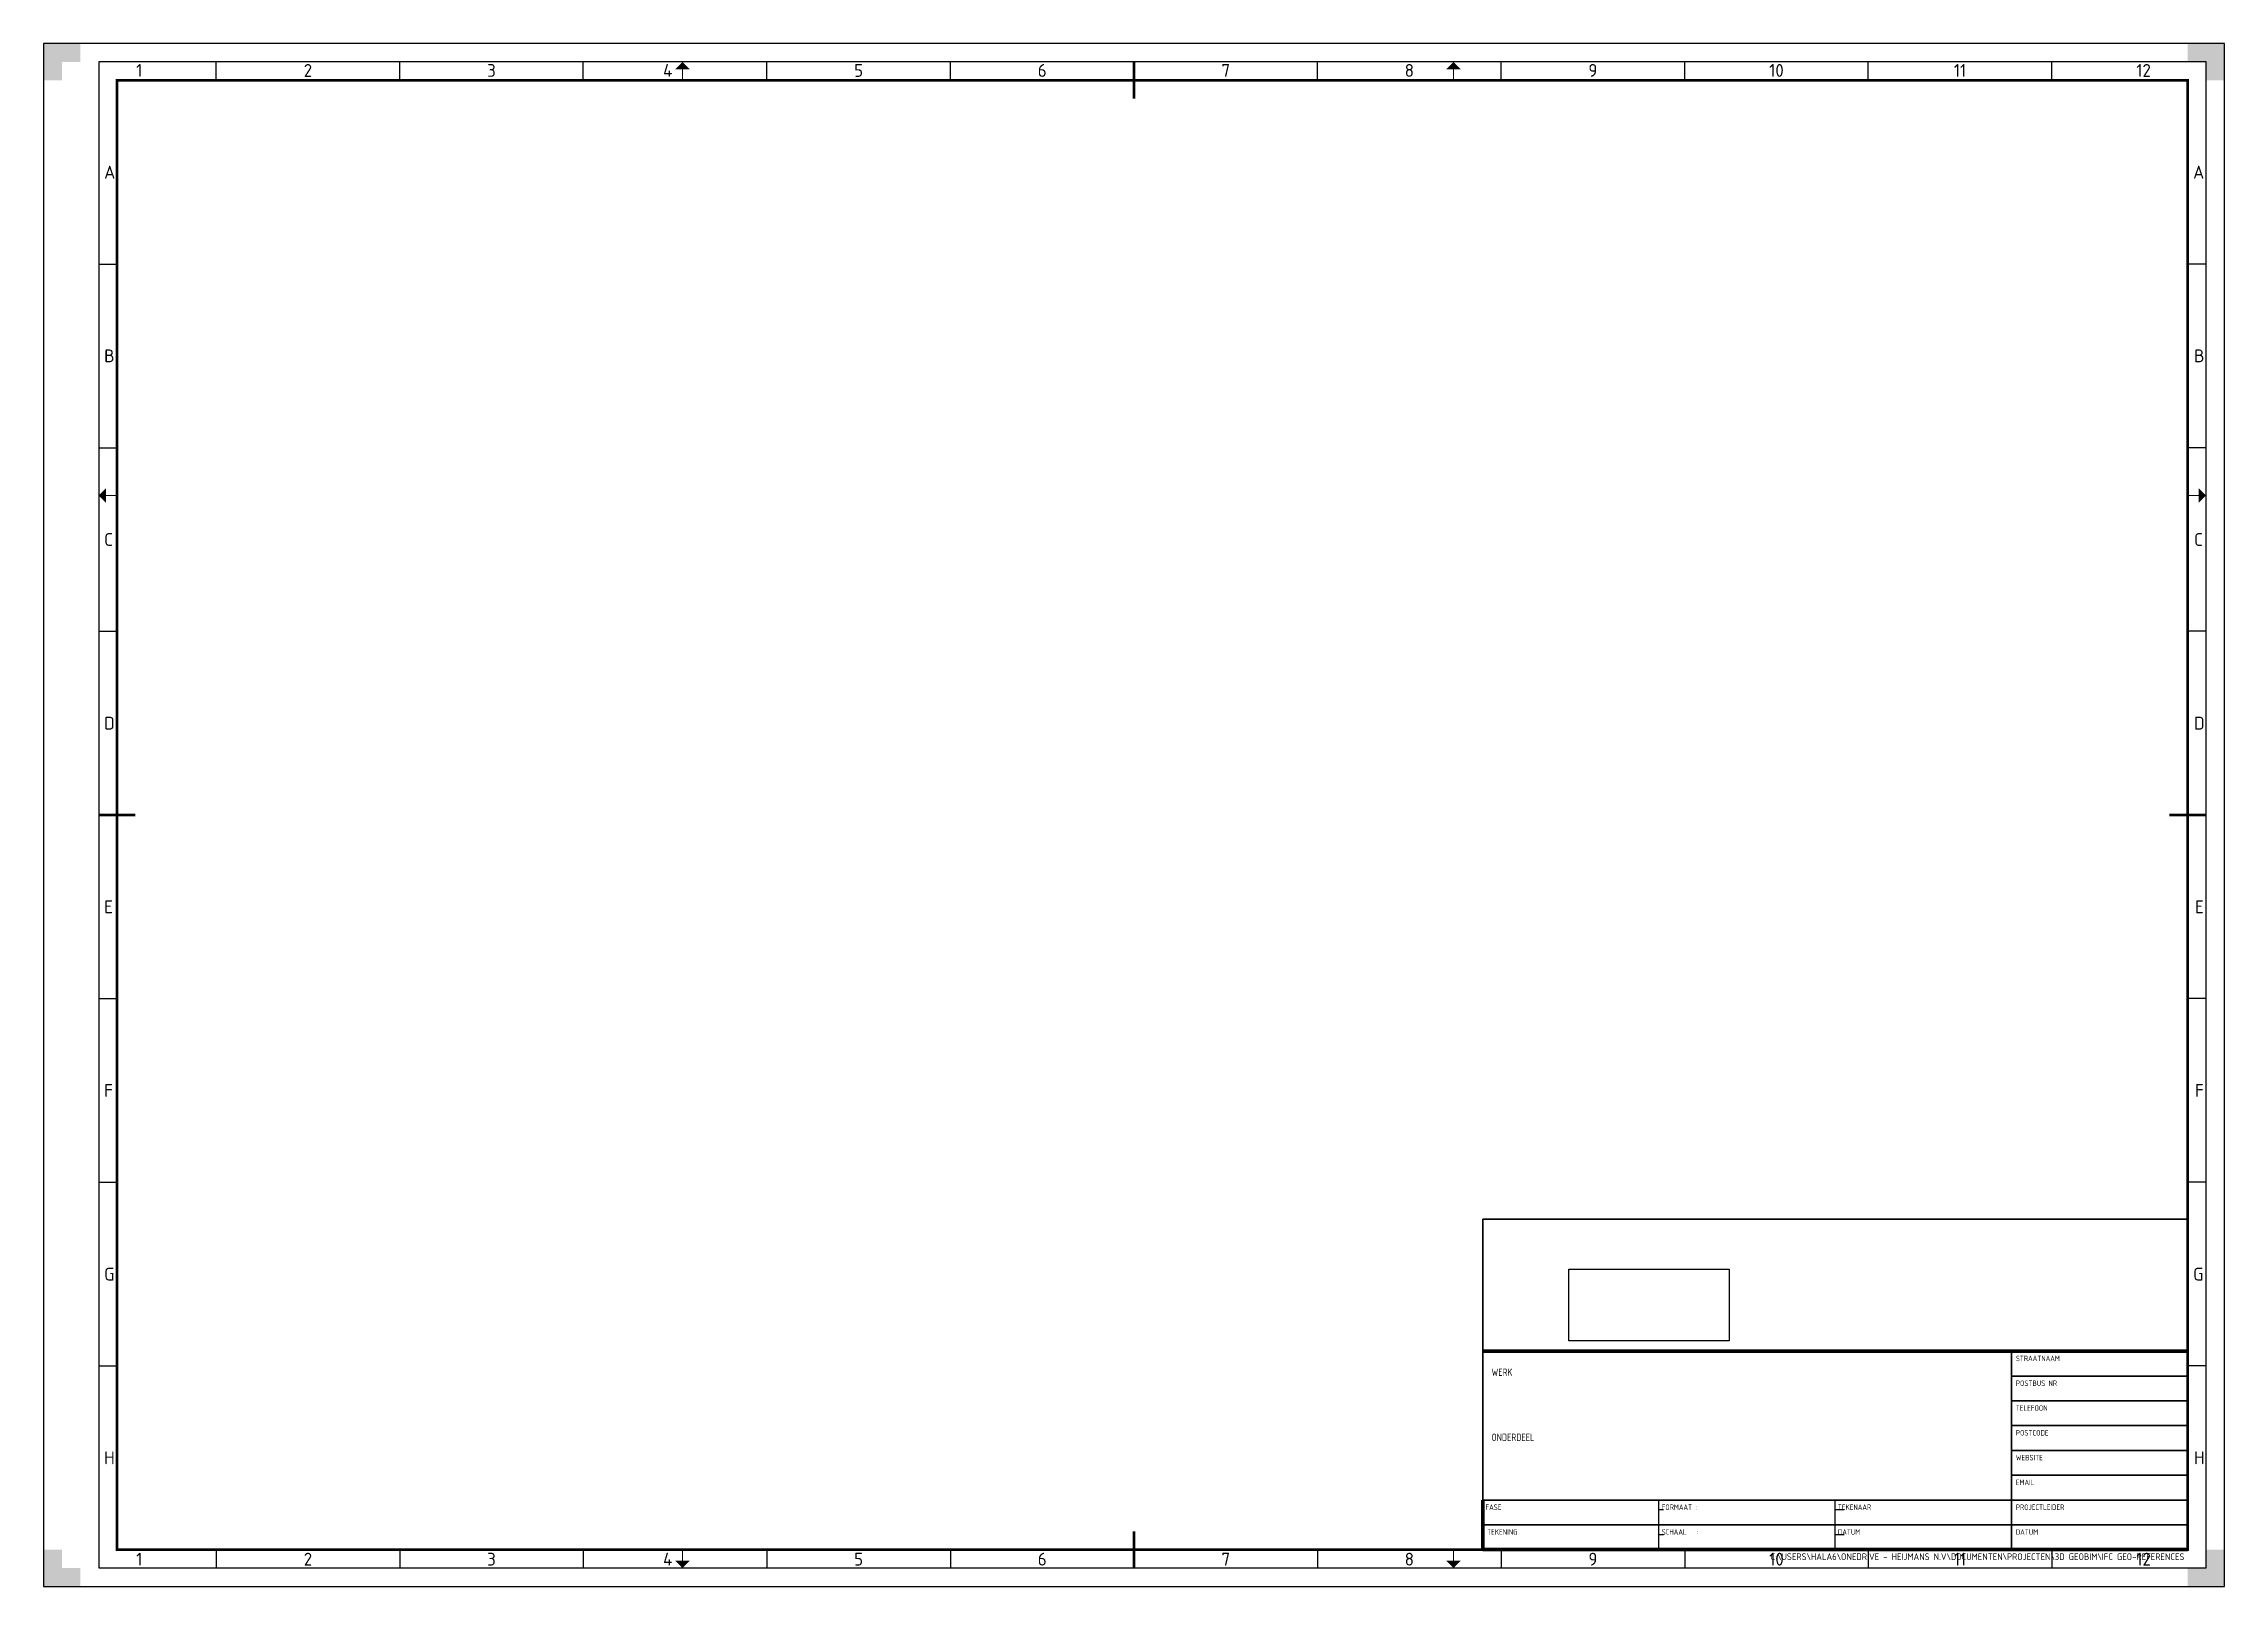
# Paper-space layout 'A2L' of a CAD drawing. Header units: metres, sheet in millimetres. Extents: x 0 to 594, y 0 to 420.
import ezdxf
from ezdxf.enums import TextEntityAlignment as Align

# ---------------------------------------------------------------- set-up
doc = ezdxf.new("R2010")
doc.units = ezdxf.units.M
doc.layers.get('0').update_dxf_attribs({"lineweight": 18})
doc.layers.add('X-XX-AL-A60', color=7, linetype='Continuous', lineweight=25, true_color=0x666666)
for name, color, linetype, lineweight in [('X-XX-AL-TEKENBLAD-S', 7, 'Continuous', 25), ('X-XX-AL-TEKENBLAD_KADER-G', 7, 'Continuous', 25), ('X-XX-AL-TEKENBLAD_KADER_AFSNIJMARKERING-G', 7, 'Continuous', 25), ('X-XX-AL-TEKENBLAD_KADER_CENTERMARKERING-G', 7, 'Continuous', 25), ('X-XX-AL-TEKENBLAD_KADER_ROOSTERVERDELING-G', 7, 'Continuous', 25), ('X-XX-AL-TEKENBLAD_KADER_ROOSTERVERDELING-T35', 7, 'Continuous', 35), ('X-XX-AL-TEKENBLAD_KADER_VOUWMERK-G', 7, 'Continuous', 18), ('X-XX-AL-TEKENBLAD_TITELBLOK-G', 7, 'Continuous', 25), ('X-XX-AL-TEKENBLAD_TITELBLOK-T', 7, 'Continuous', 25)]:
    doc.layers.add(name, color=color, linetype=linetype, lineweight=lineweight)
doc.layers.add('X-XX-AL-viewports', color=250, linetype='Continuous')
doc.styles.add('arial', font='NLCS-ISO.ttf')
doc.styles.add('NLCS-ISO', font='NLCS-ISO.ttf')
doc.styles.add('Verdana', font='NLCS-ISO.ttf')
picture_1 = doc.add_image_def('image1.png', size_in_pixel=(400, 178))

# ---------------------------------------------------------------- blocks, each defined once
blk = doc.blocks.new('SAL-TEKENBLAD_A2-SO')
at = {"layer": 'X-XX-AL-TEKENBLAD_KADER_AFSNIJMARKERING-G'}
for points in [[(10, 420), (0, 420), (0, 410), (5, 410), (5, 415), (10, 415)], [(594, 410), (594, 420), (584, 420), (584, 415), (589, 415), (589, 410)], [(0, 10), (0, 0), (10, 0), (10, 5), (5, 5), (5, 10)], [(584, 0), (594, 0), (594, 10), (589, 10), (589, 5), (584, 5)]]:
    blk.add_hatch(color=256, dxfattribs=at).paths.add_polyline_path(points)
at = {"layer": 'X-XX-AL-TEKENBLAD_KADER_VOUWMERK-G'}
for points in [[(176, 413), (174, 415), (172, 413)], [(386, 413), (384, 415), (382, 413)], [(17, 299), (15, 297), (17, 295)], [(587, 295), (589, 297), (587, 299)], [(172, 7), (174, 5), (176, 7)], [(382, 7), (384, 5), (386, 7)]]:
    blk.add_hatch(color=256, dxfattribs=at).paths.add_polyline_path(points)
at = {"layer": 'X-XX-AL-TEKENBLAD_KADER-G'}
for p, q in [((594, 420), (0, 420)), ((0, 420), (0, 0)), ((594, 0), (594, 420)), ((0, 0), (594, 0))]:
    blk.add_line(p, q, dxfattribs=at)
at = {"layer": 'X-XX-AL-TEKENBLAD_KADER-G', "const_width": 0.7, "flags": 128}
blk.add_lwpolyline([(20, 10), (584, 10), (584, 410), (20, 410)], close=True, dxfattribs=at)
at = {"layer": 'X-XX-AL-TEKENBLAD_KADER_CENTERMARKERING-G', "const_width": 0.7, "flags": 128}
for points in [[(297, 415), (297, 405)], [(15, 210), (25, 210)], [(589, 210), (579, 210)], [(297, 5), (297, 15)]]:
    blk.add_lwpolyline(points, dxfattribs=at)
at = {"layer": 'X-XX-AL-TEKENBLAD_KADER_ROOSTERVERDELING-G'}
for p, q in [((589, 415), (15, 415)), ((15, 415), (15, 5)), ((47, 410), (47, 415)), ((97, 410), (97, 415)), ((147, 410), (147, 415)), ((197, 410), (197, 415)), ((247, 410), (247, 415)), ((347, 410), (347, 415)), ((397, 410), (397, 415)), ((447, 410), (447, 415)), ((497, 410), (497, 415)), ((547, 410), (547, 415)), ((589, 5), (589, 415)), ((15, 360), (20, 360)), ((589, 360), (584, 360)), ((15, 310), (20, 310)), ((589, 310), (584, 310)), ((15, 260), (20, 260)), ((589, 260), (584, 260)), ((15, 160), (20, 160)), ((589, 160), (584, 160)), ((15, 110), (20, 110)), ((589, 110), (584, 110)), ((15, 60), (20, 60)), ((589, 60), (584, 60)), ((47, 10), (47, 5)), ((97, 10), (97, 5)), ((147, 10), (147, 5)), ((197, 10), (197, 5)), ((247, 10), (247, 5)), ((347, 10), (347, 5)), ((397, 10), (397, 5)), ((447, 10), (447, 5)), ((497, 10), (497, 5)), ((547, 10), (547, 5)), ((15, 5), (589, 5))]:
    blk.add_line(p, q, dxfattribs=at)
at = {"layer": 'X-XX-AL-TEKENBLAD_KADER_VOUWMERK-G'}
for p, q in [((174, 410), (174, 415)), ((384, 410), (384, 415)), ((15, 297), (20, 297)), ((584, 297), (589, 297)), ((174, 5), (174, 10)), ((384, 5), (384, 10))]:
    blk.add_line(p, q, dxfattribs=at)
at = {"layer": 'X-XX-AL-TEKENBLAD_KADER_ROOSTERVERDELING-T35', "lineweight": 35, "style": 'NLCS-ISO'}
for s, p in [('1', (26.04, 409.9)), ('2', (72, 409.9)), ('3', (122, 409.9)), ('4', (170, 409.9)), ('5', (222, 409.9)), ('6', (272, 409.9)), ('7', (322, 409.9)), ('8', (372, 409.9)), ('9', (422, 409.9)), ('10', (472, 409.9)), ('11', (522, 409.9)), ('12', (572, 409.9)), ('1', (26.04, 4.6)), ('2', (72, 4.6)), ('3', (122, 4.6)), ('4', (170, 4.6)), ('5', (222, 4.6)), ('6', (272, 4.6)), ('7', (322, 4.6)), ('8', (372, 4.6)), ('9', (422, 4.6)), ('10', (472, 4.6)), ('11', (522, 4.6)), ('12', (572, 4.6))]:
    blk.add_text(s, height=3.5, dxfattribs=at).set_placement(p, align=Align.BOTTOM_CENTER)
for s, p in [('A', (16.5, 385)), ('A', (585.5, 385)), ('B', (16.5, 335)), ('B', (585.75, 335)), ('C', (16.5, 285)), ('C', (585.75, 285)), ('D', (16.5, 235)), ('D', (585.75, 235)), ('E', (16.5, 185)), ('E', (586, 185)), ('F', (16.5, 135)), ('F', (586, 135)), ('G', (16.5, 85)), ('G', (585.5, 85)), ('H', (16.5, 35)), ('H', (585.75, 35))]:
    blk.add_text(s, height=3.5, dxfattribs=at).set_placement(p, align=Align.MIDDLE_LEFT)
blk = doc.blocks.new('Nieuw tekenhoofd 2-6-2017')
at = {"layer": 'X-XX-AL-TEKENBLAD_TITELBLOK-G', "linetype": 'Continuous', "lineweight": 35}
for p, q in [((0, 90), (-192, 90)), ((-192, 13.5), (-192, 90)), ((0, 54), (-192, 54)), ((-192, 54), (-48, 54)), ((-48, 0), (-48, 54)), ((-48, 47.25), (0, 47.25)), ((-48, 40.5), (0, 40.5)), ((-48, 33.75), (0, 33.75)), ((-48, 27), (0, 27)), ((-48, 20.25), (0, 20.25)), ((-192, 13.5), (0, 13.5)), ((-192, 6.75), (0, 6.75))]:
    blk.add_line(p, q, dxfattribs=at)
at = {"layer": 'X-XX-AL-TEKENBLAD_TITELBLOK-G', "linetype": 'Continuous', "lineweight": 70}
for p, q in [((-192, 54), (0, 54)), ((-192, 0), (-192, 13.5)), ((-192, 0), (0, 0))]:
    blk.add_line(p, q, dxfattribs=at)
at = {"layer": 'X-XX-AL-TEKENBLAD_TITELBLOK-G', "linetype": 'Continuous'}
for p, q in [((-48, 27), (0, 27)), ((-144, 0), (-144, 13.5)), ((-96, 0), (-96, 13.5))]:
    blk.add_line(p, q, dxfattribs=at)
at = {"layer": 'X-XX-AL-viewports'}
for points in [[(-192, 54), (-192, 90)], [(0, 90), (0, 0)], [(-192, 13.5), (-192, 54)], [(-48, 18), (-48, 9)], [(-142.8, 10.8), (-144, 10.8)], [(-93.6, 10.81), (-96, 10.81)], [(-142.8, 4.05), (-144, 4.05)], [(-93.6, 4.06), (-96, 4.06)]]:
    blk.add_lwpolyline(points, dxfattribs=at)
at = {"layer": 'X-XX-AL-TEKENBLAD_TITELBLOK-T', "linetype": 'Continuous', "style": 'arial', "width": 0.8}
for s, height, p in [('WERK', 2, (-189.6, 47.3)), ('STRAATNAAM', 1.5, (-46.8, 51.3)), ('POSTBUS NR', 1.5, (-46.8, 44.55)), ('TELEFOON', 1.5, (-46.8, 37.8)), ('ONDERDEEL', 2, (-189.6, 29.58)), ('POSTCODE', 1.5, (-46.8, 31.05)), ('WEBSITE', 1.5, (-46.8, 24.3)), ('EMAIL', 1.5, (-46.8, 17.55)), ('FASE ', 1.5, (-191.27, 10.81)), ('FORMAAT :', 1.5, (-143.27, 10.81)), ('TEKENAAR', 1.5, (-95.27, 10.81)), ('PROJECTLEIDER', 1.5, (-46.8, 10.8)), ('TEKENING', 1.5, (-190.8, 4.05)), ('SCHAAL   :', 1.5, (-143.27, 4.06)), ('DATUM', 1.5, (-95.27, 4.06)), ('DATUM', 1.5, (-46.8, 4.05))]:
    blk.add_text(s, height=height, dxfattribs=at).set_placement(p)
at = {"layer": 'X-XX-AL-TEKENBLAD_TITELBLOK-T', "insert": (-0.89, -1.92), "char_height": 1.8, "attachment_point": 6, "style": 'arial'}
blk.add_mtext('C:\\\\USERS\\\\HALA6\\\\ONEDRIVE - HEIJMANS N.V\\\\DOCUMENTEN\\\\PROJECTEN\\\\3D GEOBIM\\\\IFC GEO-REFERENCES', dxfattribs=at)
at = {"layer": 'X-XX-AL-viewports', "style": 'Verdana'}
for tag, p, height in [('PROJECT-LABEL', (-167.91, 45.25), 5), ('PROJECT-LABEL2', (-167.91, 36.89), 5), ('ONDERDEEL_1', (-167.91, 29.58), 4), ('ONDERDEEL_2', (-167.91, 22.89), 4), ('ONDERDEEL_3', (-167.91, 16.21), 4), ('FASE', (-174.48, 8.55), 3), ('FORMAAT', (-131.83, 8.55), 3), ('TEKENAAR', (-83.33, 8.55), 3), ('PROJECTLEIDER', (-30.82, 8.55), 3), ('TEKENING-NR', (-174.48, 1.8), 3), ('SCHAAL', (-131.83, 1.8), 3), ('DATUM', (-83.33, 1.8), 3), ('DAUM?', (-30.82, 1.8), 3)]:
    blk.add_attdef(tag, p, '', height=height, dxfattribs=at)
image = blk.add_image(picture_1, insert=(-168.59, 56.88), size_in_units=(43.7, 19.45))
image.dxf.flags = 7

psp = doc.layouts.new('A2L')

# ---------------------------------------------------------------- block references
at = {"layer": 'X-XX-AL-A60'}
psp.add_blockref('Nieuw tekenhoofd 2-6-2017', (583.99, 9.93), dxfattribs=at)
at = {"layer": 'X-XX-AL-TEKENBLAD-S'}
psp.add_blockref('SAL-TEKENBLAD_A2-SO', (-0.01, -0.07), dxfattribs=at)

doc.saveas('drawing.dxf')
